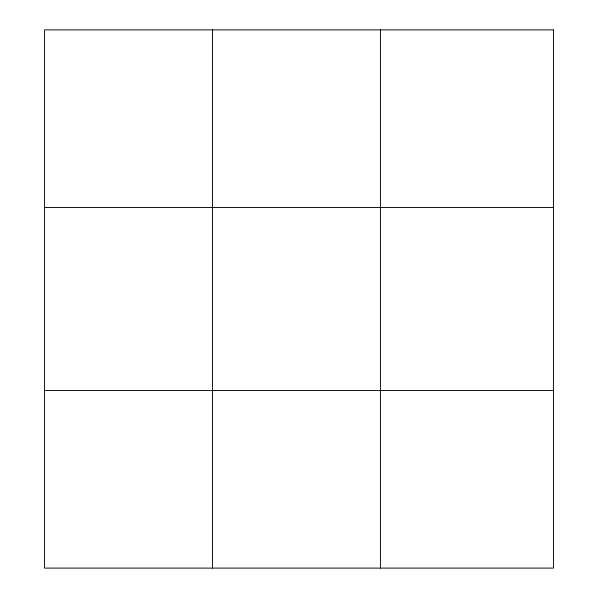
<?xml version="1.0" encoding="UTF-8"?>
<svg xmlns="http://www.w3.org/2000/svg" width="598" height="598" viewBox="0 0 598 598"><rect width="100%" height="100%" fill="white"/><g stroke="black" fill="none" stroke-linecap="round" stroke-linejoin="round"><path stroke-width="0.9" d="M212.492 568.1L212.492 29.9M380.425 568.1L380.425 29.9M44.558 207.506L553.442 207.506M44.558 390.494L553.442 390.494M553.442 29.9L553.442 568.1L44.558 568.1L44.558 29.9L553.442 29.9"/></g></svg>
